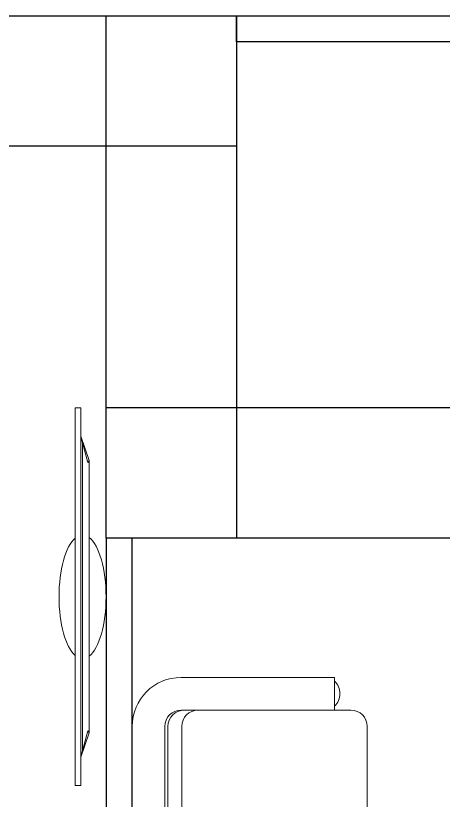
# Model space of a CAD drawing. Header units: millimetres. Extents: x 21366 to 66050, y 8191 to 52826.
# Drawn here: x 37644 to 38954, y 36473 to 38876 of the extents above; entities that cross this region are included whole.
import ezdxf

# ---------------------------------------------------------------- set-up
doc = ezdxf.new("R2010")
doc.units = ezdxf.units.MM
doc.linetypes.add('ELGO_LTYPE0', pattern=[0])
doc.layers.add('АР - мебель', color=7, linetype='Continuous', lineweight=9, true_color=0x787878)
doc.layers.add('АР - Наружная стена', color=144, linetype='Continuous', lineweight=30)
doc.layers.add('АР - Перегородки 80', color=32, linetype='Continuous', lineweight=30)

# ---------------------------------------------------------------- blocks, each defined once
blk = doc.blocks.new('ММ96 720х1850')
for p, q in [((-775, 0), (775, 0)), ((-775, -100), (775, -100)), ((-775, -109.7), (775, -109.7)), ((-925, -150), (-925, -620)), ((-825, -150), (-825, -670)), ((-775, -152), (-325, -152)), ((-225, -152), (225, -152)), ((325, -152), (775, -152)), ((825, -150), (825, -670)), ((925, -150), (925, -620)), ((-275, -202), (-275, -670)), ((275, -202), (275, -670)), ((-825, -620), (-925, -620)), ((825, -620), (925, -620)), ((-775, -720), (-325, -720)), ((-225, -720), (225, -720)), ((325, -720), (775, -720))]:
    blk.add_line(p, q)
for centre, radius, start, end in [((-775, -150), 150, 90, 180), ((775, -150), 150, 0, 90), ((-775, -150), 50, 90, 180), ((-775, -159.7), 50, 90, 180), ((775, -150), 50, 0, 90), ((775, -159.7), 50, 0, 90), ((-775, -202), 50, 90, 180), ((-325, -202), 50, 0, 90), ((-225, -202), 50, 90, 180), ((225, -202), 50, 0, 90), ((325, -202), 50, 90, 180), ((775, -202), 50, 0, 90), ((-875.2, -582), 54, 224.7072, 315.2928), ((875.2, -582), 54, 224.7072, 315.2928), ((-775, -670), 50, 180, 270), ((-325, -670), 50, 270, 0), ((-225, -670), 50, 180, 270), ((225, -670), 50, 270, 0), ((325, -670), 50, 180, 270), ((775, -670), 50, 270, 0)]:
    blk.add_arc(centre, radius, start, end)
blk = doc.blocks.new('*U197')
at = {"color": 0, "linetype": 'ELGO_LTYPE0'}
for p, q in [((-126.3, -578.5), (-126.3, 578.5)), ((-126.3, 578.5), (-103.1, 578.5)), ((-103.1, 578.5), (-103.1, -578.5)), ((-103.1, 491.5), (-68.5, 417.2)), ((-103.1, 489.1), (-96.1, 471.8)), ((-96.1, 471.8), (-96.1, -471.8)), ((-74.4, 410.8), (-96.1, 471.8)), ((-68.5, 417.2), (-74.4, 410.8)), ((-68.5, -417.2), (-68.5, 417.2)), ((-103.1, -491.5), (-68.5, -417.2)), ((-74.4, -410.8), (-96.1, -471.8)), ((-68.5, -417.2), (-74.4, -410.8)), ((-96.1, -471.8), (-103.1, -489.1)), ((-103.1, -578.5), (-126.3, -578.5))]:
    blk.add_line(p, q, dxfattribs=at)
for start_param, end_param in [(0.31972, 2.821873), (3.433141, 5.991637)]:
    blk.add_ellipse((-96.1, 0), major_axis=(0, 189.6), ratio=0.506784, start_param=start_param, end_param=end_param, dxfattribs=at)
blk = doc.blocks.new('Квартира 2К 10200 тип 3')
at = {"layer": 'АР - Наружная стена'}
for points in [[(-10600, 7050), (-3455, 7050), (-3455, 6650), (-10600, 6650)], [(-3855, 5450), (-3855, 7050), (-3455, 7050), (-3455, 5450)], [(-3855, 5850), (0, 5850), (0, 5450), (-3855, 5450)]]:
    blk.add_lwpolyline(points, close=True, dxfattribs=at)
at = {"layer": 'АР - Перегородки 80'}
for points in [[(-3455, 7050), (-60, 7050), (-60, 6970), (-3455, 6970)], [(-3775, 5450), (-3855, 5450), (-3855, 2520), (-3775, 2520)]]:
    blk.add_lwpolyline(points, close=True, dxfattribs=at)
at = {"layer": 'АР - мебель', "xscale": 0.7500000000000002, "zscale": 0.7500000000000002}
blk.add_blockref('*U197', (-3855, 5270.1, 0), dxfattribs=at)
at = {"layer": 'АР - мебель', "rotation": 90}
blk.add_blockref('ММ96 720х1850', (-3775, 4098.1, 0), dxfattribs=at)
blk = doc.blocks.new('H_Section_3')
at = {"rotation": 56.96711930257281}
blk.add_blockref('Квартира 2К 10200 тип 3', (-3073.4, -16430.5, 0), dxfattribs=at)

msp = doc.modelspace()

# ---------------------------------------------------------------- block references
at = {"rotation": 303.0328806974269}
msp.add_blockref('H_Section_3', (57225.5, 38206.1, 0), dxfattribs=at)

doc.saveas('drawing.dxf')
